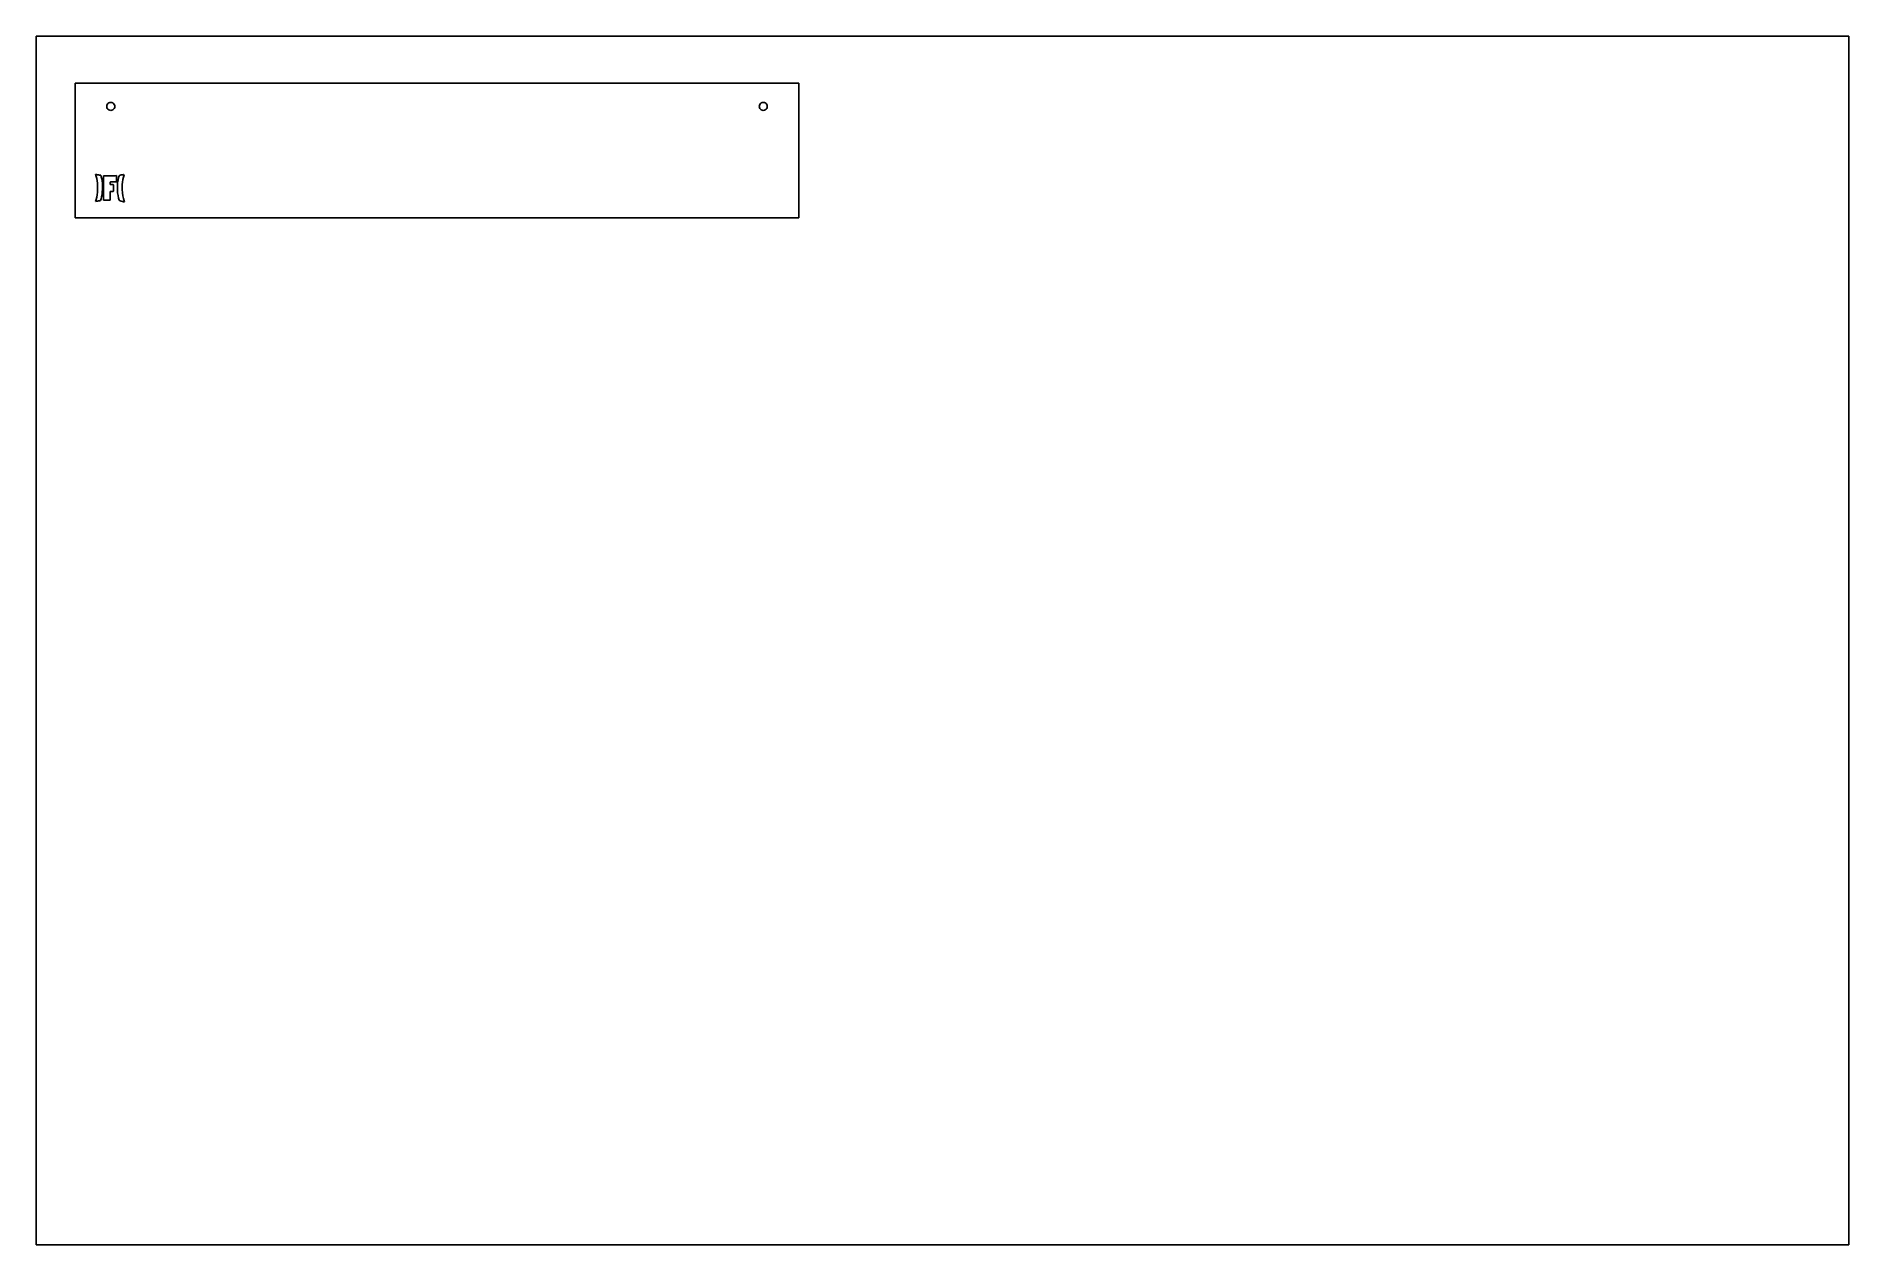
# Model space of a CAD drawing. Extents: x -40 to 860, y 223 to 823.
import ezdxf

# ---------------------------------------------------------------- set-up
doc = ezdxf.new("R2010")
doc.units = 0
doc.header["$MEASUREMENT"] = 0
doc.layers.add('Layer0', color=7, linetype='Continuous')

msp = doc.modelspace()

# ---------------------------------------------------------------- linework, layer by layer
at = {"color": 1}
for p, q in [((860.22, 822.9), (-39.78, 822.9)), ((-39.78, 822.9), (-39.78, 222.9)), ((860.22, 222.9), (860.22, 822.9)), ((-39.78, 222.9), (860.22, 222.9))]:
    msp.add_line(p, q, dxfattribs=at)
at = {"layer": 'Layer0', "color": 2, "extrusion": (0, 1, 0)}
for p, q in [((-20.46, 799.53, 591.39), (338.94, 799.53, 591.39)), ((-20.46, 732.83, 591.39), (-20.46, 799.53, 591.39)), ((338.94, 799.53, 591.39), (338.94, 732.83, 591.39)), ((338.94, 732.83, 591.39), (-20.46, 732.83, 591.39))]:
    msp.add_line(p, q, dxfattribs=at)
at = {"layer": 'Layer0', "extrusion": (0, 1, 0)}
for p, q in [((-4.76, 788.07, 591.39), (-4.69, 788.59, 591.39)), ((-4.69, 787.55, 591.39), (-4.76, 788.07, 591.39)), ((-4.69, 788.59, 591.39), (-4.49, 789.07, 591.39)), ((-4.49, 787.07, 591.39), (-4.69, 787.55, 591.39)), ((-4.49, 789.07, 591.39), (-4.17, 789.48, 591.39)), ((-4.17, 786.66, 591.39), (-4.49, 787.07, 591.39)), ((-4.17, 789.48, 591.39), (-3.76, 789.8, 591.39)), ((-3.76, 786.34, 591.39), (-4.17, 786.66, 591.39)), ((-3.76, 789.8, 591.39), (-3.28, 790, 591.39)), ((-3.28, 786.14, 591.39), (-3.76, 786.34, 591.39)), ((-3.28, 790, 591.39), (-2.76, 790.07, 591.39)), ((-2.76, 786.07, 591.39), (-3.28, 786.14, 591.39)), ((-2.76, 790.07, 591.39), (-2.24, 790, 591.39)), ((-2.24, 786.14, 591.39), (-2.76, 786.07, 591.39)), ((-2.24, 790, 591.39), (-1.76, 789.8, 591.39)), ((-1.76, 786.34, 591.39), (-2.24, 786.14, 591.39)), ((-1.76, 789.8, 591.39), (-1.34, 789.48, 591.39)), ((-1.34, 786.66, 591.39), (-1.76, 786.34, 591.39)), ((-1.34, 789.48, 591.39), (-1.03, 789.07, 591.39)), ((-1.03, 787.07, 591.39), (-1.34, 786.66, 591.39)), ((-1.03, 789.07, 591.39), (-0.83, 788.59, 591.39)), ((-0.83, 787.55, 591.39), (-1.03, 787.07, 591.39)), ((-0.83, 788.59, 591.39), (-0.76, 788.07, 591.39)), ((-0.76, 788.07, 591.39), (-0.83, 787.55, 591.39)), ((319.24, 788.07, 591.39), (319.31, 788.59, 591.39)), ((319.31, 787.55, 591.39), (319.24, 788.07, 591.39)), ((319.31, 788.59, 591.39), (319.51, 789.07, 591.39)), ((319.51, 787.07, 591.39), (319.31, 787.55, 591.39)), ((319.51, 789.07, 591.39), (319.83, 789.48, 591.39)), ((319.83, 786.66, 591.39), (319.51, 787.07, 591.39)), ((319.83, 789.48, 591.39), (320.24, 789.8, 591.39)), ((320.24, 786.34, 591.39), (319.83, 786.66, 591.39)), ((320.24, 789.8, 591.39), (320.72, 790, 591.39)), ((320.72, 786.14, 591.39), (320.24, 786.34, 591.39)), ((320.72, 790, 591.39), (321.24, 790.07, 591.39)), ((321.24, 786.07, 591.39), (320.72, 786.14, 591.39)), ((321.24, 790.07, 591.39), (321.76, 790, 591.39)), ((321.76, 786.14, 591.39), (321.24, 786.07, 591.39)), ((321.76, 790, 591.39), (322.24, 789.8, 591.39)), ((322.24, 786.34, 591.39), (321.76, 786.14, 591.39)), ((322.24, 789.8, 591.39), (322.66, 789.48, 591.39)), ((322.66, 786.66, 591.39), (322.24, 786.34, 591.39)), ((322.66, 789.48, 591.39), (322.97, 789.07, 591.39)), ((322.97, 787.07, 591.39), (322.66, 786.66, 591.39)), ((322.97, 789.07, 591.39), (323.17, 788.59, 591.39)), ((323.17, 787.55, 591.39), (322.97, 787.07, 591.39)), ((323.17, 788.59, 591.39), (323.24, 788.07, 591.39)), ((323.24, 788.07, 591.39), (323.17, 787.55, 591.39)), ((-10.36, 754.35, 591.39), (-10.01, 753.34, 591.39)), ((-9.85, 754.24, 591.39), (-10.36, 754.35, 591.39)), ((-10.01, 753.34, 591.39), (-9.71, 752.22, 591.39)), ((-9.34, 754.13, 591.39), (-9.85, 754.24, 591.39)), ((-9.71, 752.22, 591.39), (-9.48, 751.06, 591.39)), ((-9.48, 751.06, 591.39), (-9.33, 749.91, 591.39)), ((-8.82, 754.04, 591.39), (-9.34, 754.13, 591.39)), ((-9.33, 749.91, 591.39), (-9.28, 748.82, 591.39)), ((-9.28, 748.82, 591.39), (-9.28, 748.62, 591.39)), ((-9.28, 748.62, 591.39), (-9.28, 748.14, 591.39)), ((-9.28, 748.14, 591.39), (-9.28, 747.57, 591.39)), ((-9.28, 747.57, 591.39), (-9.28, 747.09, 591.39)), ((-9.28, 747.09, 591.39), (-9.28, 746.89, 591.39)), ((-8.3, 753.95, 591.39), (-8.82, 754.04, 591.39)), ((-7.78, 753.87, 591.39), (-8.3, 753.95, 591.39)), ((-7.53, 753.08, 591.39), (-7.78, 753.87, 591.39)), ((-7.29, 752.13, 591.39), (-7.53, 753.08, 591.39)), ((-7.1, 751.07, 591.39), (-7.29, 752.13, 591.39)), ((-6.96, 749.97, 591.39), (-7.1, 751.07, 591.39)), ((-6.91, 748.87, 591.39), (-6.96, 749.97, 591.39)), ((-6.91, 748.67, 591.39), (-6.91, 748.87, 591.39)), ((-6.91, 748.19, 591.39), (-6.91, 748.67, 591.39)), ((-6.91, 747.62, 591.39), (-6.91, 748.19, 591.39)), ((-6.91, 747.14, 591.39), (-6.91, 747.62, 591.39)), ((-6.91, 746.94, 591.39), (-6.91, 747.14, 591.39)), ((-5.95, 753.65, 591.39), (-6.34, 753.68, 591.39)), ((-6.34, 753.68, 591.39), (-6.34, 753.65, 591.39)), ((-6.34, 753.65, 591.39), (-6.34, 752.39, 591.39)), ((-6.34, 752.39, 591.39), (-6.34, 747.06, 591.39)), ((-6.34, 747.06, 591.39), (-6.34, 742.22, 591.39)), ((-4.91, 753.58, 591.39), (-5.95, 753.65, 591.39)), ((-3.86, 753.54, 591.39), (-4.91, 753.58, 591.39)), ((-2.79, 753.53, 591.39), (-3.86, 753.54, 591.39)), ((-3.04, 750.37, 591.39), (-3.03, 750.47, 591.39)), ((-3.04, 750.03, 591.39), (-3.04, 750.37, 591.39)), ((-3.04, 749.56, 591.39), (-3.04, 750.03, 591.39)), ((-3.04, 749.37, 591.39), (-3.04, 749.56, 591.39)), ((-3.02, 749.3, 591.39), (-3.04, 749.37, 591.39)), ((-3.03, 750.47, 591.39), (-2.97, 750.54, 591.39)), ((-2.96, 749.25, 591.39), (-3.02, 749.3, 591.39)), ((-2.97, 750.54, 591.39), (-2.88, 750.57, 591.39)), ((-2.86, 749.24, 591.39), (-2.96, 749.25, 591.39)), ((-2.88, 750.57, 591.39), (-2.44, 750.57, 591.39)), ((-2.44, 749.24, 591.39), (-2.86, 749.24, 591.39)), ((-1.72, 753.56, 591.39), (-2.79, 753.53, 591.39)), ((-2.44, 750.57, 591.39), (-1.19, 750.57, 591.39)), ((-1.85, 749.24, 591.39), (-2.44, 749.24, 591.39)), ((-1.6, 749.24, 591.39), (-1.85, 749.24, 591.39)), ((-0.65, 753.63, 591.39), (-1.72, 753.56, 591.39)), ((-1.51, 749.21, 591.39), (-1.6, 749.24, 591.39)), ((-1.45, 749.14, 591.39), (-1.51, 749.21, 591.39)), ((-1.43, 749.05, 591.39), (-1.45, 749.14, 591.39)), ((-1.43, 748.1, 591.39), (-1.43, 749.05, 591.39)), ((-1.43, 746.67, 591.39), (-1.43, 748.1, 591.39)), ((-1.19, 750.57, 591.39), (-0.22, 750.57, 591.39)), ((0.06, 753.69, 591.39), (-0.65, 753.63, 591.39)), ((-0.22, 750.57, 591.39), (-0.08, 750.59, 591.39)), ((-0.08, 750.59, 591.39), (0.01, 750.66, 591.39)), ((0.01, 750.66, 591.39), (0.05, 750.76, 591.39)), ((0.05, 750.76, 591.39), (0.06, 751.19, 591.39)), ((0.06, 753.6, 591.39), (0.06, 753.69, 591.39)), ((0.06, 752.52, 591.39), (0.06, 753.6, 591.39)), ((0.06, 751.19, 591.39), (0.06, 752.52, 591.39)), ((0.65, 750.41, 591.39), (0.56, 749.2, 591.39)), ((0.56, 749.2, 591.39), (0.56, 748.74, 591.39)), ((0.56, 748.74, 591.39), (0.56, 748.25, 591.39)), ((0.56, 748.25, 591.39), (0.56, 747.62, 591.39)), ((0.56, 747.62, 591.39), (0.56, 747.11, 591.39)), ((0.56, 747.11, 591.39), (0.56, 746.67, 591.39)), ((0.84, 751.61, 591.39), (0.65, 750.41, 591.39)), ((1.08, 752.72, 591.39), (0.84, 751.61, 591.39)), ((1.35, 753.65, 591.39), (1.08, 752.72, 591.39)), ((1.85, 753.93, 591.39), (1.35, 753.65, 591.39)), ((2.42, 754.03, 591.39), (1.85, 753.93, 591.39)), ((2.99, 754.13, 591.39), (2.42, 754.03, 591.39)), ((2.92, 748.72, 591.39), (2.93, 749.25, 591.39)), ((2.92, 748.25, 591.39), (2.92, 748.72, 591.39)), ((2.92, 747.63, 591.39), (2.92, 748.25, 591.39)), ((2.92, 747.09, 591.39), (2.92, 747.63, 591.39)), ((2.92, 746.75, 591.39), (2.92, 747.09, 591.39)), ((2.93, 749.25, 591.39), (3.04, 750.48, 591.39)), ((3.55, 754.25, 591.39), (2.99, 754.13, 591.39)), ((3.04, 750.48, 591.39), (3.26, 751.77, 591.39)), ((3.26, 751.77, 591.39), (3.56, 753.02, 591.39)), ((3.94, 754.16, 591.39), (3.55, 754.25, 591.39)), ((3.56, 753.02, 591.39), (3.94, 754.16, 591.39)), ((-10.06, 741.82, 591.39), (-10.4, 740.84, 591.39)), ((-10.4, 740.84, 591.39), (-9.89, 740.95, 591.39)), ((-9.75, 742.96, 591.39), (-10.06, 741.82, 591.39)), ((-9.89, 740.95, 591.39), (-9.38, 741.05, 591.39)), ((-9.5, 744.22, 591.39), (-9.75, 742.96, 591.39)), ((-9.34, 745.55, 591.39), (-9.5, 744.22, 591.39)), ((-9.38, 741.05, 591.39), (-8.87, 741.14, 591.39)), ((-9.28, 746.89, 591.39), (-9.34, 745.55, 591.39)), ((-8.87, 741.14, 591.39), (-8.35, 741.22, 591.39)), ((-8.35, 741.22, 591.39), (-7.83, 741.3, 591.39)), ((-7.83, 741.3, 591.39), (-7.57, 742.13, 591.39)), ((-7.57, 742.13, 591.39), (-7.32, 743.17, 591.39)), ((-7.32, 743.17, 591.39), (-7.11, 744.37, 591.39)), ((-7.11, 744.37, 591.39), (-6.97, 745.65, 591.39)), ((-6.97, 745.65, 591.39), (-6.91, 746.94, 591.39)), ((-6.34, 742.22, 591.39), (-6.34, 741.56, 591.39)), ((-6.34, 741.56, 591.39), (-6.33, 741.52, 591.39)), ((-6.33, 741.52, 591.39), (-6.31, 741.48, 591.39)), ((-6.31, 741.48, 591.39), (-5.8, 741.5, 591.39)), ((-5.8, 741.5, 591.39), (-4.91, 741.56, 591.39)), ((-4.91, 741.56, 591.39), (-4.01, 741.58, 591.39)), ((-4.01, 741.58, 591.39), (-3.5, 741.58, 591.39)), ((-3.5, 741.58, 591.39), (-3.32, 741.58, 591.39)), ((-3.32, 741.58, 591.39), (-3.13, 741.58, 591.39)), ((-3.13, 741.58, 591.39), (-3.05, 741.58, 591.39)), ((-3.05, 741.58, 591.39), (-3.04, 741.61, 591.39)), ((-3.04, 745.65, 591.39), (-3.02, 745.75, 591.39)), ((-3.04, 744.51, 591.39), (-3.04, 745.65, 591.39)), ((-3.04, 742.57, 591.39), (-3.04, 744.51, 591.39)), ((-3.04, 741.61, 591.39), (-3.04, 742.57, 591.39)), ((-3.02, 745.75, 591.39), (-2.96, 745.84, 591.39)), ((-2.96, 745.84, 591.39), (-2.88, 745.87, 591.39)), ((-2.88, 745.87, 591.39), (-2.6, 745.87, 591.39)), ((-2.6, 745.87, 591.39), (-2.01, 745.87, 591.39)), ((-2.01, 745.87, 591.39), (-1.63, 745.87, 591.39)), ((-1.63, 745.87, 591.39), (-1.53, 745.89, 591.39)), ((-1.53, 745.89, 591.39), (-1.46, 745.96, 591.39)), ((-1.46, 745.96, 591.39), (-1.43, 746.04, 591.39)), ((-1.43, 746.04, 591.39), (-1.43, 746.67, 591.39)), ((0.56, 746.67, 591.39), (0.65, 745.19, 591.39)), ((0.65, 745.19, 591.39), (0.85, 743.76, 591.39)), ((0.85, 743.76, 591.39), (1.12, 742.49, 591.39)), ((1.12, 742.49, 591.39), (1.41, 741.46, 591.39)), ((1.41, 741.46, 591.39), (1.88, 741.11, 591.39)), ((1.88, 741.11, 591.39), (2.46, 741, 591.39)), ((2.46, 741, 591.39), (3.04, 740.88, 591.39)), ((3.01, 745.23, 591.39), (2.92, 746.75, 591.39)), ((3.23, 743.74, 591.39), (3.01, 745.23, 591.39)), ((3.04, 740.88, 591.39), (3.61, 740.76, 591.39)), ((3.55, 742.36, 591.39), (3.23, 743.74, 591.39)), ((3.92, 741.17, 591.39), (3.55, 742.36, 591.39)), ((3.61, 740.76, 591.39), (4.12, 740.63, 591.39)), ((4.11, 740.7, 591.39), (3.92, 741.17, 591.39)), ((4.12, 740.67, 591.39), (4.11, 740.7, 591.39)), ((4.12, 740.63, 591.39), (4.12, 740.67, 591.39))]:
    msp.add_line(p, q, dxfattribs=at)

doc.saveas('drawing.dxf')
